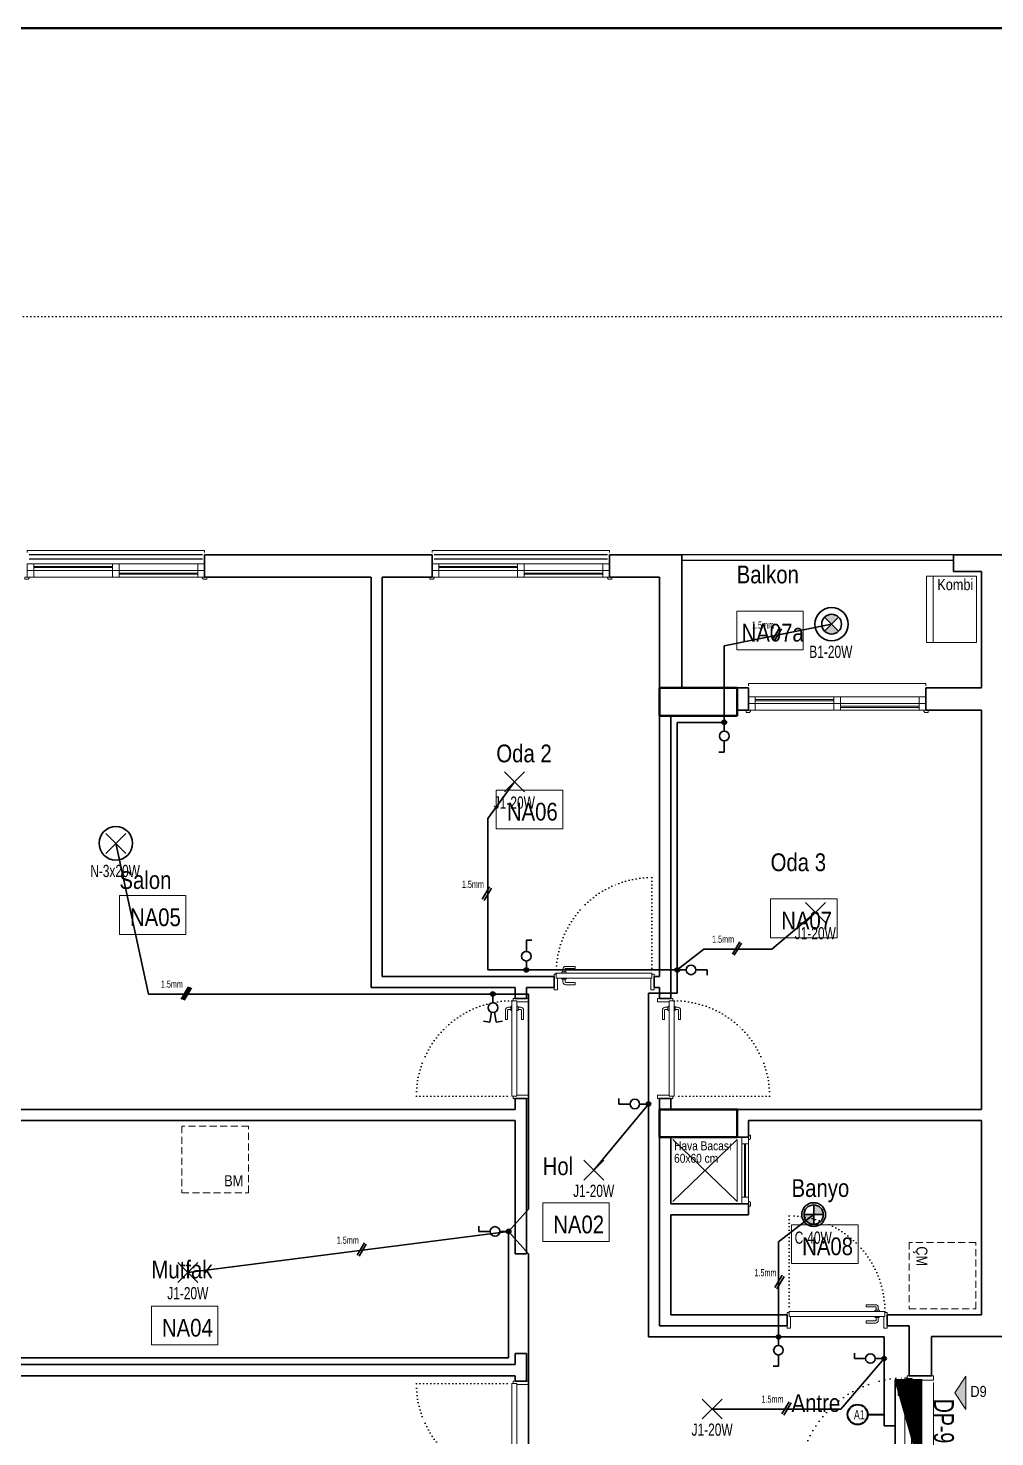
# Model space of a CAD drawing. Header units: millimetres. Extents: x 1811019 to 3717122, y -501178 to -243171.
# Drawn here: x 1865094 to 1865965, y -250660 to -249390 of the extents above; entities that cross this region are included whole.
import ezdxf
from ezdxf.enums import TextEntityAlignment as Align

# ---------------------------------------------------------------- set-up
doc = ezdxf.new("R2010")
doc.units = ezdxf.units.MM
for name, pattern in [('CONTINOUS', [0]), ('CONTINU', [0]), ('DOT', [0.25, 0, -0.25]), ('izdüşüm arka', [3.174999999999999, 0, -3.174999999999999]), ('izdüşüm ön', [9.524999999999999, 6.35, -3.175])]:
    doc.linetypes.add(name, pattern=pattern)
for name, color, linetype, lineweight in [('a_ba', 6, 'Continuous', 50), ('a_doğrama', 251, 'Continuous', 20), ('a_duvar', 255, 'Continuous', 35), ('a_görünüş', 32, 'Continuous', 25), ('a_görünüş_ince', 8, 'Continuous', 20), ('a_izdüşüm_arka', 255, 'izdüşüm arka', 30), ('a_izdüşüm_ön', 6, 'izdüşüm ön', 9), ('a_not_mahal', 253, 'Continuous', 5), ('a_not_misc', 144, 'Continuous', 5), ('a_not_text', 7, 'Continuous', 13), ('a_tefriş', 8, 'Continuous', 20), ('a_çerçeve_line', 7, 'Continuous', 50), ('Aydınlatma', 4, 'CONTINOUS', 35), ('Aydınlatma_', 3, 'Continuous', 40), ('Priz', 6, 'CONTINOUS', 40)]:
    doc.layers.add(name, color=color, linetype=linetype, lineweight=lineweight)
doc.styles.add('Grupcad', font='arial.ttf', dxfattribs={"width": 0.7})
doc.styles.add('OL', font='tsimplex.shx', dxfattribs={"width": 0.8, "height": 12})
doc.styles.add('ROMANTUR', font='arial.ttf', dxfattribs={"width": 0.7})
doc.styles.get("Standard").update_dxf_attribs({"font": 'ARIALN.TTF'})

# ---------------------------------------------------------------- blocks, each defined once
blk = doc.blocks.new('K2')
at = {"layer": 'a_doğrama', "color": 251, "linetype": 'Continuous'}
for p, q in [((-12.00000000162981, 90), (-12.00000000162981, 88.09999999962747)), ((-12.00000000162981, 90), (-10.00000000186265, 90)), ((-13.00000000162981, 88.09999999962747), (-13.00000000186265, 1.900000000372529)), ((-13.00000000162981, 88.09999999962747), (-8.500000001862645, 88.09999999962747)), ((-8.500000001862645, 88.09999999962747), (-8.500000001862645, 1.900000000372529)), ((-13.00000000186265, 1.900000000372529), (-8.500000001862645, 1.900000000372529)), ((-12.00000000186265, 0), (-12.00000000186265, 1.900000000372529)), ((-12.00000000186265, 0), (-10.00000000186265, 0))]:
    blk.add_line(p, q, dxfattribs=at)
for points in [[(-1.629814505577087e-09, 90.00000000005821), (1.999999998137355, 90), (1.999999998137355, 87), (-8.500000001862645, 87)], [(0, 0), (2, 0), (2, 3), (-8.500000001862645, 3)]]:
    blk.add_lwpolyline(points, dxfattribs=at)
at = {"layer": 'a_doğrama', "color": 251}
for points in [[(-14.00000000162981, 80.09999999962747), (-16.50000000162981, 80.09999999962747, 0.414213562373095), (-17.00000000162981, 79.59999999962747), (-17.00000000186265, 71.09999999962747), (-19.00000000186265, 71.09999999962747), (-19.00000000186265, 79.59999999962747)], [(-13.00000000162981, 83.09999999962747), (-13.50000000186265, 83.09999999962747, 0.4142135623730951), (-14.00000000186265, 82.59999999962747), (-14.00000000186265, 79.59999999962747, 0.414213562373095), (-13.50000000162981, 79.09999999968568), (-13.00000000162981, 79.09999999962747)], [(-8.500000001629815, 83.09999999962747), (-8.000000001629815, 83.09999999962747, -0.4142135623730951), (-7.500000001862645, 82.59999999962747), (-7.500000001862645, 79.59999999962747, -0.414213562373095), (-8.000000001629815, 79.09999999962747), (-8.500000001629815, 79.09999999962747)], [(-7.500000001862645, 80.09999999956926), (-5.000000001862645, 80.09999999962747, -0.414213562373095), (-4.500000001862645, 79.59999999962747), (-4.500000001862645, 71.09999999962747), (-2.500000001862645, 71.09999999962747), (-2.500000001629815, 79.59999999962747)]]:
    blk.add_lwpolyline(points, format="xyb", dxfattribs=at)
for points in [[(-16.50000000186265, 82.09999999962747), (-14.00000000162981, 82.09999999962747)], [(-5.000000001862645, 82.09999999962747), (-7.500000001862645, 82.09999999962747)]]:
    blk.add_lwpolyline(points, dxfattribs=at)
for centre, start, end in [((-16.50000000186265, 79.59999999962747), 90, 180), ((-5.000000001629815, 79.59999999962747), 0, 90)]:
    blk.add_arc(centre, 2.499999999999999, start, end, dxfattribs=at)
at = {"layer": 'a_izdüşüm_arka', "color": 251}
blk.add_lwpolyline([(-99.20006576180458, 1.900000000372529), (-13.00006576254964, 1.900000000372529)], dxfattribs=at)
blk.add_arc((-13.00006576254964, 1.900000000372529), 86.19999999925494, 89.99995624410063, 180, dxfattribs=at)
blk = doc.blocks.new('K1')
at = {"layer": 'a_doğrama', "color": 251}
for points in [[(-17.50000000000728, -2.500000000149157), (-22.00000000001455, -2.500000000152795), (-22.00000000001455, -1.527951098978519e-10), (1.999999999992724, 1.818989403545856e-11), (1.999999999985448, -3.99999999998181), (-17.50000000001455, -4.000000000152795), (-17.50000000000728, -2.500000000149157)], [(-27.50000000000728, -93.10000001805383), (-25.00000000000728, -93.10000001805383)], [(-17.50000000000728, -97.5000000001528), (-22.00000000001455, -97.50000000014916), (-22.00000000001455, -100.0000000001492), (1.999999999992724, -99.99999999998545), (1.999999999992724, -95.99999999998181), (-17.50000000000728, -96.0000000001528), (-17.50000000000728, -97.5000000001528)], [(-14.50000000000728, -93.10000001811204), (-17.00000000000728, -93.10000001805383)]]:
    blk.add_lwpolyline(points, dxfattribs=at)
blk.add_lwpolyline([(-18, -14.0000000001528), (-18.00000000001455, -4.000000000149157), (-18, -3.000000000149157), (-22.50000000000728, -3.000000000090949), (-22.50000000000728, -2.500000000152795), (-22.50000000000728, -2.000000000149157), (-24.00000000000728, -2.000000000149157), (-24.00000000001455, -2.500000000152795), (-24.00000000000728, -12.50000000014916), (-24.00000000001455, -88.0000000001528), (-24.00000000001455, -97.50000000014916), (-24.00000000001455, -98.00000000014916), (-22.50000000000728, -98.00000000014916), (-22.50000000000728, -97.50000000014916), (-22.50000000001455, -97.00000000014916), (-18.00000000000728, -97.00000000009095), (-18.00000000001455, -96.0000000001528), (-18, -86.50000000014916)], close=True, dxfattribs=at)
for points in [[(-25.00000000000728, -91.10000001805383), (-27.50000000000728, -91.10000001805747, -0.414213562373095), (-28, -90.60000001799563), (-28.00000000001455, -82.10000001805383), (-30.00000000000728, -82.10000001805383), (-30.00000000000728, -90.60000001799926)], [(-17.00000000000728, -91.1000000180502), (-14.50000000000728, -91.10000001805383, 0.414213562373095), (-14.00000000001455, -90.60000001811204), (-14.00000000001455, -82.10000001811204), (-12.00000000000728, -82.10000001811204), (-12.00000000000728, -90.60000001811204)], [(-24.00000000000728, -94.10000001805383), (-24.50000000000728, -94.10000001799926, -0.4142135623730951), (-25, -93.60000001805383), (-25.00000000000728, -90.60000001805383, -0.414213562373095), (-24.50000000001455, -90.1000000180502), (-24.00000000000728, -90.10000001805747)], [(-18.00000000001455, -94.10000001805383), (-17.5, -94.10000001805383, 0.4142135623730951), (-17.00000000000728, -93.6000000181084), (-17.00000000001455, -90.60000001805383, 0.414213562373095), (-17.50000000000728, -90.10000001805747), (-18.00000000000728, -90.10000001805747)]]:
    blk.add_lwpolyline(points, format="xyb", dxfattribs=at)
for centre, start, end in [((-27.50000000000728, -90.60000001799563), 180, 270), ((-14.50000000000728, -90.60000001811204), 270, 0)]:
    blk.add_arc(centre, 2.499999999999999, start, end, dxfattribs=at)
at = {"layer": 'a_görünüş_ince', "color": 251}
blk.add_line((1.999999999992724, -5.999999999985448), (1.999999999992724, -93.99999999998181), dxfattribs=at)
at = {"layer": 'a_izdüşüm_arka', "color": 251, "linetype": 'DOT', "ltscale": 20}
blk.add_line((-24.00000000000728, -2.000000000381988), (-120.0000000000146, -2.000000000385626), dxfattribs=at)
blk.add_arc((-24.00000000000728, -2.000000000149157), 95.99999999999999, 180.0000000002084, 270.0000000004169, dxfattribs=at)
blk = doc.blocks.new('M1')
at = {"layer": 'a_doğrama', "linetype": 'Continuous'}
for p, q in [((-23.9999999795109, 6.00000000372529), (-29.99999997951091, 6.00000000372529)), ((-29.99999997951091, 3.7252903e-09), (-29.99999997951091, 6.00000000372529)), ((-23.9999999795109, 3.7252903e-09), (-29.99999997951091, 3.7252903e-09)), ((-23.9999999795109, 3.7252903e-09), (-23.9999999795109, 6.00000000372529)), ((30.00000000558794, 5.999999996274707), (24.00000000558794, 5.999999996274707)), ((24.00000000558794, 5.999999996274707), (24.00000000558794, -3.7252903e-09)), ((30.00000000558794, -3.7252903e-09), (30.00000000558794, 5.999999996274707)), ((30.00000000558794, -3.7252903e-09), (24.00000000558794, -3.7252903e-09))]:
    blk.add_line(p, q, dxfattribs=at)
at = {"layer": 'a_doğrama'}
for p, q in [((24.00000000372529, 3.499999996274709), (-23.9999999795109, 3.50000000372529)), ((24.00000000372529, 2.499999996274709), (-23.9999999795109, 2.500000003725289))]:
    blk.add_line(p, q, dxfattribs=at)
for points in [[(-27.9999999795109, -0.9999999962747096), (-27.9999999795109, 3.7252903e-09), (-31.99999997951091, 3.7252903e-09), (-31.99999997951091, -1.999999996274708), (-28.9999999795109, -1.999999996274708)], [(28.00000000372529, -0.9999999962747096), (28.00000000372529, 3.7252903e-09), (32.00000000372529, 3.7252903e-09), (32.00000000372529, -1.999999996274708), (29.00000000372529, -1.999999996274708)]]:
    blk.add_lwpolyline(points, close=True, dxfattribs=at)
at = {"layer": 'a_görünüş_ince'}
for p, q in [((24.00000000372529, 5.999999996274707), (-23.9999999795109, 6.00000000372529)), ((-23.9999999795109, 3.7252903e-09), (24.00000000372529, -3.7252903e-09))]:
    blk.add_line(p, q, dxfattribs=at)
blk = doc.blocks.new('160p')
at = {"layer": 'a_doğrama', "color": 251}
for points in [[(-5.999925318639725, -6), (-5.999925318639725, 0), (-11.99992531863973, 0), (-11.99992531863973, -6)], [(7.46813602745533e-05, -6), (7.46813602745533e-05, 0), (-5.999925318639725, 0), (-5.999925318639725, -6)], [(-5.999925318639725, -83), (-5.999925318639725, -77), (-11.99992531863973, -77), (-11.99992531863973, -83)], [(7.46813602745533e-05, -83), (7.46813602745533e-05, -77), (-5.999925318639725, -77), (-5.999925318639725, -83)], [(-5.999925318639725, -160), (-5.999925318639725, -154), (-11.99992531863973, -154), (-11.99992531863973, -160)], [(7.46813602745533e-05, -160), (7.46813602745533e-05, -154), (-5.999925318639725, -154), (-5.999925318639725, -160)]]:
    blk.add_lwpolyline(points, close=True, dxfattribs=at)
for points in [[(2.000037341145799, -1.000074680894613), (2.00014936318621, 1.999925318174064), (0.0001493635354563594, 1.999999999068677), (0, -1.999999998137355), (1.000000001280569, -2.000037338584661), (2.000037341145799, -1.000074680894613)], [(-9.499925318639725, -6), (-9.499925318639725, -77)], [(-8.499925318639725, -6), (-8.499925318639725, -77)], [(-3.499925318639725, -83), (-3.499925318639725, -154)], [(-2.499925318639725, -83), (-2.499925318639725, -154)], [(2.000037341145799, -158.9999253191054), (2.00014936318621, -161.9999253181741), (0.0001493635354563594, -161.9999999990687), (0, -158.0000000018626), (1.000000001280569, -157.9999626614153), (2.000037341145799, -158.9999253191054)]]:
    blk.add_lwpolyline(points, dxfattribs=at)
at = {"layer": 'a_görünüş_ince', "color": 251}
for points in [[(-21.99992531829048, -160), (-23.99992531829048, -160), (-23.99992531805765, 0), (-21.99992531805765, 0)], [(-11.99992531863973, -77), (-11.99992531863973, -6)], [(-5.999925318639725, -77), (-5.999925318639725, -6)], [(-5.999925318639725, -77), (-5.999925318639725, -6)], [(7.46813602745533e-05, -77), (7.46813602745533e-05, -6)], [(-11.99992531863973, -154), (-11.99992531863973, -83)], [(-5.999925318639725, -154), (-5.999925318639725, -83)], [(-5.999925318639725, -154), (-5.999925318639725, -83)], [(7.46813602745533e-05, -154), (7.46813602745533e-05, -83)]]:
    blk.add_lwpolyline(points, dxfattribs=at)
blk = doc.blocks.new('kombi')
at = {"layer": 'a_tefriş', "lineweight": 20}
for p, q in [((-4.751340766903013, 59.99999982936424), (40.24865918117575, 60.0021619629988)), ((-4.748457922134548, -1.013686414808035e-07), (-4.751340766903013, 59.99999982936424)), ((1.251542070880532, 0.0002881831023842096), (1.248659226112068, 60.00028811386437)), ((40.24865918117575, 60.0021619629988), (40.25154202594422, 0.002162032265914604)), ((69.24875934096053, 60.0019962839142), (69.24587649595924, 0.001996353181311861)), ((114.2487592888065, 59.99983415027964), (69.24875934096053, 60.0019962839142)), ((108.2458764510229, 0.0001225040468852967), (108.2487592957914, 60.00012243477977)), ((114.245876444038, -0.0001657804532442242), (114.2487592888065, 59.99983415027964)), ((40.25154202594422, 0.002162032265914604), (-4.748457922134548, -1.013686414808035e-07)), ((69.24587649595924, 0.001996353181311861), (114.245876444038, -0.0001657804532442242))]:
    blk.add_line(p, q, dxfattribs=at)
at = {"layer": 'a_not_mahal'}
for p in [(5.042008734541014, 47.32219275448006), (73.18532747216523, 47.32202707542456)]:
    blk.add_text('Kombi', height=10, dxfattribs=at).set_placement(p)
blk = doc.blocks.new('KAT PANOSU')
at = {"layer": 'Aydınlatma', "linetype": 'CONTINU'}
h = blk.add_hatch(dxfattribs=at)
h.set_pattern_fill('ANSI31', color=2)
h.set_pattern_definition([(45, (274.5771019925305, -113244.4411191259), (-0.08838834764831843, 0.08838834764831845), [])])
h.paths.add_polyline_path([(41.49600000001374, 11.86921477770375), (-41.49599999995553, -11.86921477760188), (41.49600000001374, -11.86921477760188)])
at = {"layer": 'Aydınlatma', "color": 2, "linetype": 'CONTINU'}
for p, q in [((-41.49599999995553, -11.86921477760188), (41.49600000007194, 11.8692147777183)), ((-41.49599999989732, -11.86921477754368), (41.49600000013015, 11.86921477777651)), ((-41.49599999989732, -11.86921477754368), (41.49600000013015, 11.86921477777651)), ((-41.49599999983911, -11.86921477748547), (41.49600000018836, 11.86921477783471)), ((-41.49600000001374, -11.86921477766009), (41.49600000001374, 11.86921477766009)), ((-41.49599999995553, -11.86921477760188), (41.49600000007194, 11.8692147777183))]:
    blk.add_line(p, q, dxfattribs=at)
for points in [[(-41.49599999995553, -11.86921477760188), (-41.49599999995553, 11.8692147777183), (41.49600000001374, 11.8692147777183), (41.49600000001374, -11.86921477760188)], [(-41.49599999989732, -11.86921477754368), (-41.49599999989732, 11.86921477777651), (41.49600000007194, 11.86921477777651), (41.49600000007194, -11.86921477754368)], [(-41.49599999989732, -11.86921477754368), (-41.49599999989732, 11.86921477777651), (41.49600000007194, 11.86921477777651), (41.49600000007194, -11.86921477754368)], [(-41.49599999983911, -11.86921477748547), (-41.49599999983911, 11.86921477783471), (41.49600000013015, 11.86921477783471), (41.49600000013015, -11.86921477748547)], [(-41.49600000001374, -11.86921477766009), (-41.49600000001374, 11.86921477766009), (41.49599999995553, 11.86921477766009), (41.49599999995553, -11.86921477766009)], [(-41.49599999995553, -11.86921477760188), (-41.49599999995553, 11.8692147777183), (41.49600000001374, 11.8692147777183), (41.49600000001374, -11.86921477760188)]]:
    blk.add_lwpolyline(points, close=True, dxfattribs=at)
blk = doc.blocks.new('J1-20W')
at = {"layer": 'Aydınlatma', "color": 1, "linetype": 'CONTINU'}
for p, q in [((9, 9), (-9, -9)), ((-9, 9), (9, -9))]:
    blk.add_line(p, q, dxfattribs=at)
at = {"layer": 'Aydınlatma', "linetype": 'CONTINU', "style": 'Grupcad', "width": 0.7, "flags": 8}
blk.add_attdef('J1-20W', text='', height=11, dxfattribs=at).set_placement((0, 18.74764386721654), align=Align.MIDDLE_CENTER)
blk = doc.blocks.new('N-3x20W')
at = {"layer": 'Aydınlatma', "color": 6, "linetype": 'CONTINU'}
for p, q in [((9, 9), (-9, -9)), ((-9, 9), (9, -9))]:
    blk.add_line(p, q, dxfattribs=at)
at = {"layer": 'Aydınlatma', "linetype": 'CONTINU'}
blk.add_circle((0, -0.3079431056394242), 15.11081903452493, dxfattribs=at)
at = {"layer": 'Aydınlatma', "linetype": 'CONTINU', "style": 'Grupcad', "width": 0.7, "flags": 8}
blk.add_attdef('N-3X20W', text='', height=11, dxfattribs=at).set_placement((0, 24.80287592888635), align=Align.MIDDLE_CENTER)
blk = doc.blocks.new('B1-20W')
at = {"layer": 'Aydınlatma', "linetype": 'CONTINU'}
h = blk.add_hatch(color=1, dxfattribs=at)
edge = h.paths.add_edge_path()
edge.add_arc((-1.164153218269348e-10, 1.891748979687691e-10), 8.90954544273853, 44.99999999941044, 135.0000000005896)
edge.add_line((-6.300000000046566, 6.299999999959255), (6.300000000046566, -6.30000000007567))
edge.add_arc((-1.164153218269348e-10, -1.891748979687691e-10), 8.90954544273853, 224.9999999994104, 315.0000000005896, ccw=False)
edge.add_line((-6.299999999930151, -6.299999999959255), (6.299999999930151, 6.299999999959255))
at = {"layer": 'Aydınlatma', "color": 1, "linetype": 'CONTINU'}
for p, q in [((-6.300000000046566, 6.299999999959255), (6.300000000046566, -6.30000000007567)), ((6.299999999930151, 6.299999999959255), (-6.299999999930151, -6.299999999959255))]:
    blk.add_line(p, q, dxfattribs=at)
at = {"layer": 'Aydınlatma', "color": 4, "linetype": 'CONTINU'}
blk.add_circle((-2.91038304567337e-11, -2.91038304567337e-11), 15, dxfattribs=at)
at = {"layer": 'Aydınlatma', "color": 1, "linetype": 'CONTINU'}
blk.add_circle((0, -2.91038304567337e-11), 8.909545442950497, dxfattribs=at)
for centre, start, end in [((-1.164153218269348e-10, 1.891748979687691e-10), 44.99999999928148, 135.0000000007185), ((-1.164153218269348e-10, -1.891748979687691e-10), 224.9999999992815, 315.0000000007185)]:
    blk.add_arc(centre, 8.90954544273853, start, end, dxfattribs=at)
at = {"layer": 'Aydınlatma', "linetype": 'CONTINU', "style": 'Grupcad', "width": 0.7, "flags": 8}
blk.add_attdef('B1-20W', text='', height=11, dxfattribs=at).set_placement((-2.91038304567337e-11, 24.9999999999709), align=Align.MIDDLE_CENTER)
blk = doc.blocks.new('C-20W')
at = {"layer": 'Aydınlatma', "linetype": 'CONTINU'}
h = blk.add_hatch(color=1, dxfattribs=at)
h.paths.add_polyline_path([(8.702380952381645, -1.455191522836685e-11), (0, -1.455191522836685e-11), (0, 8.702380952352541, -0.4142135623730951)])
h.paths.add_polyline_path([(0, -8.702380952381645, -0.4142135623730951), (-8.702380952367093, -1.455191522836685e-11), (0, -1.455191522836685e-11)])
at = {"layer": 'Aydınlatma', "color": 1, "linetype": 'CONTINU'}
for p, q in [((8.702380952381645, 0), (-8.702380952367093, 0)), ((0, 8.702380952381645), (0, -8.702380952381645))]:
    blk.add_line(p, q, dxfattribs=at)
at = {"layer": 'Aydınlatma', "linetype": 'CONTINU'}
blk.add_circle((0, 0), 10.74999999999503, dxfattribs=at)
at = {"layer": 'Aydınlatma', "color": 1, "linetype": 'CONTINU'}
blk.add_circle((0, 0), 8.702380952376926, dxfattribs=at)
at = {"layer": 'Aydınlatma', "linetype": 'CONTINU', "style": 'Grupcad', "width": 0.7, "flags": 8}
blk.add_attdef('C-40W', text='', height=11, dxfattribs=at).set_placement((0, 20.74999999998545), align=Align.MIDDLE_CENTER)
blk = doc.blocks.new('NORMAL ANAHTAR')
at = {"layer": 'Aydınlatma', "color": 6, "linetype": 'CONTINU'}
for p, q in [((0, 18.75986064848257), (-4.863207719157799, 18.75986064848257)), ((0, 8.636846400011564), (0, 18.75986064848257))]:
    blk.add_line(p, q, dxfattribs=at)
blk.add_circle((0, 4.31842319999123), 4.318423200000162, dxfattribs=at)
blk = doc.blocks.new('KOMUTATOR ANAHTAR')
at = {"layer": 'Aydınlatma', "color": 6, "linetype": 'CONTINU'}
for p, q in [((-2.876584113124409, 17.46272058073373), (-8.55538248429366, 16.51159817440202)), ((-1.361482364300173, 8.416611178297899), (-2.876584113124409, 17.46272058073373)), ((1.361482364300173, 8.416611178297899), (2.876584113124409, 17.46272058073373)), ((2.876584113124409, 17.46272058073373), (8.55538248429366, 16.51159817440202))]:
    blk.add_line(p, q, dxfattribs=at)
blk.add_circle((0, 4.318423200005782), 4.318423200000162, dxfattribs=at)
blk = doc.blocks.new('BUAT (Enerji)')
at = {"layer": 'Priz', "linetype": 'CONTINU'}
h = blk.add_hatch(color=256, dxfattribs=at)
edge = h.paths.add_edge_path()
edge.add_arc((0, 0), 1.75, 0, 360)
blk.add_circle((0, 0), 1.75, dxfattribs=at)

msp = doc.modelspace()

# ---------------------------------------------------------------- hatches: boundary and pattern name
at = {"layer": 'a_not_misc'}
h = msp.add_hatch(color=256, dxfattribs=at)
h.dxf.hatch_style = 1
h.paths.add_polyline_path([(1865938.671613295, -250605.2310660837), (1865928.671613295, -250620.2310660837), (1865938.671613295, -250635.2310660837)])

# ---------------------------------------------------------------- linework, layer by layer
at = {"layer": 'a_ba', "color": 253}
for points in [[(1865732.710156701, -250009.7909963963), (1865732.710156701, -249984.7909963963), (1865662.710156701, -249984.7909963963), (1865662.710156701, -250009.7909963963)], [(1865732.710156701, -250389.7909963957), (1865732.710156701, -250364.7909963957), (1865662.710156701, -250364.7909963957), (1865662.710156701, -250389.7909963957)]]:
    msp.add_lwpolyline(points, close=True, dxfattribs=at)
at = {"layer": 'a_duvar'}
for p, q in [((1865457.710156701, -249864.7909963956), (1865252.710154484, -249864.7909963956)), ((1865682.710156701, -249864.7909963957), (1865617.710156701, -249864.7909963957)), ((1865682.710156701, -249984.7909963956), (1865682.710156701, -249864.7909963957)), ((1865997.710156701, -249864.7909963956), (1865927.710156701, -249864.7909963956)), ((1865952.710156701, -249879.7909963956), (1865952.710156701, -249984.7909963957)), ((1865252.710154484, -249884.7909963956), (1865402.7101567, -249884.7909963956)), ((1865402.7101567, -249884.7909963956), (1865402.710156701, -250254.7909963957)), ((1865412.710156701, -250244.7909963957), (1865412.710156701, -249884.7909963956)), ((1865412.710156701, -249884.7909963956), (1865457.710156701, -249884.7909963956)), ((1865617.710156701, -249884.7909963956), (1865662.710156701, -249884.7909963956)), ((1865662.710156701, -249884.7909963956), (1865662.7101567, -250244.7909963957)), ((1865682.710156701, -249984.7909963957), (1865732.710156701, -249984.7909963957)), ((1865902.710156701, -249984.7909963957), (1865952.710156701, -249984.7909963957)), ((1865672.710156701, -250264.7908574043), (1865672.710156701, -250009.7909963963)), ((1865902.710156701, -250004.7909963957), (1865952.710156701, -250004.7909963957)), ((1865952.710156701, -250004.7909963956), (1865952.710156701, -250364.7909963956)), ((1865567.710156692, -250244.7909963957), (1865412.710156701, -250244.7909963957)), ((1865662.710156701, -250244.7909963957), (1865657.710156701, -250244.7909963957)), ((1865402.710156701, -250254.7909963957), (1865532.710156701, -250254.7909963957)), ((1865532.710156701, -250264.7908574044), (1865532.710156701, -250254.7909963957)), ((1865542.710156701, -250254.7909963957), (1865542.710156701, -250264.7908574044)), ((1865542.710156701, -250254.7909963957), (1865567.710156692, -250254.7909963957)), ((1865657.710156701, -250254.7909963957), (1865662.710156701, -250254.7909963957)), ((1865662.710156701, -250254.7909963957), (1865662.710156701, -250264.790996387)), ((1865532.710156701, -250364.7909963957), (1864942.71015413, -250364.7909963957)), ((1865532.7101567, -250364.7909963957), (1865532.7101567, -250354.7908574131)), ((1865542.710156701, -250354.7908574131), (1865542.710156701, -250494.7909963871)), ((1865662.710156701, -250354.7909963957), (1865662.710156701, -250559.7909963957)), ((1865672.710156701, -250364.7909963957), (1865672.710156701, -250354.790857413)), ((1865952.710156701, -250364.7909963957), (1865672.710156701, -250364.7909963957)), ((1864992.710147537, -250374.7909963957), (1865532.710156701, -250374.7909963957)), ((1865532.710156701, -250494.7908574044), (1865532.7101567, -250374.7909963957)), ((1865732.710156701, -250374.7909963957), (1865732.710156701, -250389.7909963957)), ((1865742.710156701, -250389.7909963957), (1865742.710156701, -250374.7909963956)), ((1865742.710156701, -250374.7909963957), (1865952.710156701, -250374.7909963957)), ((1865952.710156701, -250374.7909963957), (1865952.710156701, -250549.7910081499)), ((1865672.7101567, -250449.7909963957), (1865672.710156701, -250389.7909963957)), ((1865742.710156701, -250449.7909963957), (1865672.7101567, -250449.7909963957)), ((1865742.710156701, -250459.7909963957), (1865742.710156701, -250449.7909963957)), ((1865672.710156701, -250549.7909963957), (1865672.710156701, -250459.7909963956)), ((1865672.7101567, -250459.7909963956), (1865742.710156701, -250459.7909963957)), ((1865777.710019953, -250549.791015537), (1865672.710156701, -250549.7909963957)), ((1865777.710017718, -250549.7910168782), (1865672.710156999, -250549.7909977368)), ((1865777.710017718, -250559.7910171762), (1865777.710017718, -250549.7910168782)), ((1865867.710156709, -250549.7910081499), (1865867.710156709, -250559.7910084479)), ((1865952.7101567, -250549.7910081499), (1865867.710158389, -250549.7910185629)), ((1865867.710158389, -250559.7910068088), (1865867.710158389, -250549.7910185629)), ((1865662.710156701, -250559.7909980348), (1865777.710017718, -250559.7910171762)), ((1865867.710156709, -250559.7910084479), (1865887.710156701, -250559.7909980348)), ((1865887.710156772, -250559.7909980348), (1865887.710563183, -250604.791329547)), ((1865907.710156701, -250569.5602453235), (1866027.710154912, -250569.5602453235)), ((1865907.710563016, -250604.7913316056), (1865907.710156703, -250569.560246221)), ((1865532.7101567, -250594.7909963957), (1864942.710152937, -250594.7909963956)), ((1865532.710156701, -250594.7909963957), (1865532.710156701, -250584.7908574131)), ((1865542.710156701, -250584.7908574131), (1865542.710156701, -250609.7909963957)), ((1864942.710152947, -250604.7909963957), (1865532.7101567, -250604.7909963957)), ((1865532.710156701, -250609.7909963957), (1865532.710156701, -250604.7909963957)), ((1865887.710562118, -250604.7913316056), (1865907.710563016, -250604.7913316056))]:
    msp.add_line(p, q, dxfattribs=at)
for points in [[(1865252.710154484, -249884.7909963956), (1865252.710154484, -249864.7909963956)], [(1865457.710156701, -249884.7909963956), (1865457.710156701, -249864.7909963956)], [(1865617.710156701, -249884.7909963956), (1865617.710156701, -249864.7909963957)], [(1865927.710156701, -249864.7909963956), (1865927.710156701, -249879.7909963956), (1865952.710156701, -249879.7909963956)], [(1865732.710156701, -249984.7909963957), (1865742.710156701, -249984.7909963957), (1865742.710156701, -250004.7909963957), (1865732.710156701, -250004.7909963957)], [(1865902.710156701, -249984.7909963957), (1865902.710156701, -250004.7909963957)], [(1865567.710156692, -250244.7909963957), (1865567.710156692, -250254.7909963957)], [(1865657.710156701, -250244.7909963957), (1865657.710156701, -250254.7909963957)], [(1865532.7101567, -250264.7908574044), (1865542.7101567, -250264.7908574044)], [(1865662.708905858, -250264.7909964044), (1865672.708905858, -250264.7908574217)], [(1865532.7101567, -250354.7908574131), (1865542.7101567, -250354.7908574131)], [(1865662.710156702, -250354.7909963957), (1865672.710156701, -250354.790857413)], [(1865732.710156701, -250389.7909963957), (1865742.710156701, -250389.7909963957)], [(1865532.708349927, -250494.7908573793), (1865542.710156701, -250494.7909963871)], [(1865532.710156701, -250584.7908574131), (1865542.710156701, -250584.7908574131)], [(1865532.7101567, -250609.7909963957), (1865542.710156701, -250609.7909963957)]]:
    msp.add_lwpolyline(points, dxfattribs=at)
at = {"layer": 'a_görünüş', "color": 251}
for points in [[(1865250.710154484, -249864.7909963092), (1865094.716328482, -249864.7910027381)], [(1865250.710154484, -249868.7909963104), (1865094.716328482, -249868.7910028206)], [(1865615.7101567, -249864.7909963092), (1865459.716330698, -249864.7910027381)], [(1865615.7101567, -249868.7909963103), (1865459.716330698, -249868.7910028205)], [(1865927.710156701, -249864.7909963956), (1865682.710156701, -249864.7909963956)], [(1865927.710156701, -249869.7909963956), (1865682.710156701, -249869.7909963956)]]:
    msp.add_lwpolyline(points, dxfattribs=at)
at = {"layer": 'a_görünüş_ince'}
msp.add_lwpolyline([(1865732.710156701, -250391.7909963957), (1865732.710156701, -250447.7909963957)], dxfattribs=at)
at = {"layer": 'a_izdüşüm_arka'}
msp.add_lwpolyline([(1864722.710147537, -249649.7909963956), (1867202.710147536, -249649.7909963956), (1867202.710147536, -252099.7909963957), (1864722.710147537, -252099.7909963957)], close=True, dxfattribs=at)
at = {"layer": 'a_izdüşüm_ön', "color": 251}
for points in [[(1865292.177009016, -250439.7909963982), (1865292.177009016, -250379.7909963982), (1865232.177009016, -250379.7909963982), (1865232.177009016, -250439.7909963982)], [(1865947.710156701, -250544.5602453235), (1865947.710156701, -250484.5602453235), (1865887.710156701, -250484.5602453235), (1865887.710156701, -250544.5602453235)]]:
    msp.add_lwpolyline(points, close=True, dxfattribs=at)
at = {"layer": 'a_not_mahal'}
for points in [[(1865792.210713638, -249915.473894604), (1865732.210713638, -249915.473894604), (1865732.210713638, -249950.473894604), (1865792.210713638, -249950.473894604)], [(1865575.593699206, -250076.8103362335), (1865515.593699206, -250076.8103362335), (1865515.593699206, -250111.8103362335), (1865575.593699206, -250111.8103362335)], [(1865235.933850408, -250172.005471427), (1865175.933850408, -250172.005471427), (1865175.933850408, -250207.005471427), (1865235.933850408, -250207.005471427)], [(1865822.791315922, -250174.914499156), (1865762.791315922, -250174.914499156), (1865762.791315922, -250209.914499156), (1865822.791315922, -250209.914499156)], [(1865617.366763485, -250448.9276128726), (1865557.366763485, -250448.9276128726), (1865557.366763485, -250483.9276128726), (1865617.366763485, -250483.9276128726)], [(1865841.686689623, -250468.6155835034), (1865781.686689623, -250468.6155835034), (1865781.686689623, -250503.6155835034), (1865841.686689623, -250503.6155835034)], [(1865264.747966282, -250542.0311045822), (1865204.747966282, -250542.0311045822), (1865204.747966282, -250577.0311045822), (1865264.747966282, -250577.0311045822)]]:
    msp.add_lwpolyline(points, close=True, dxfattribs=at)
at = {"layer": 'a_not_misc'}
for points in [[(1865732.710156701, -250391.7909963957), (1865674.779122218, -250447.7909963955)], [(1865732.710156701, -250447.7909963957), (1865674.779122218, -250391.7909963957)]]:
    msp.add_lwpolyline(points, dxfattribs=at)
msp.add_lwpolyline([(1865938.671613295, -250605.2310660837), (1865928.671613295, -250620.2310660837), (1865938.671613295, -250635.2310660837), (1865938.671613295, -250605.2310660837)], close=True, dxfattribs=at)
at = {"layer": 'a_çerçeve_line'}
msp.add_lwpolyline([(1872123.904255825, -252390.0067592915), (1872123.904255825, -249390.0067592915), (1853005.390146533, -249390.0067592915), (1853005.390146533, -252390.0067592915)], close=True, dxfattribs=at)
at = {"layer": 'Aydınlatma'}
for p, q in [((1865721.030014848, -249946.6667178269), (1865817.7101567, -249927.2909968494)), ((1865721.030014848, -250015.7909972891), (1865721.030014848, -249946.6667178269)), ((1865678.7101567, -250238.9363990031), (1865678.7101567, -250015.7909972897)), ((1865721.030014848, -250015.7909972897), (1865678.7101567, -250015.7909972897)), ((1865532.00245066, -250069.5020184565), (1865507.922078074, -250102.5424088112)), ((1865507.922078074, -250102.5424088112), (1865507.922078074, -250238.9363990031)), ((1865172.710161282, -250124.7909964559), (1865202.007632154, -250260.705630957)), ((1865803.2101567, -250187.2909968427), (1865763.988985852, -250220.2309720547)), ((1865678.7101567, -250238.9363990031), (1865702.721865634, -250220.2309720546)), ((1865702.721865634, -250220.2309720546), (1865763.988985852, -250220.2309720547)), ((1865544.390301406, -250238.9363990031), (1865507.922078074, -250238.9363990031)), ((1865542.640301406, -250238.9363990031), (1865678.7101567, -250238.9363990031)), ((1865678.7101567, -250238.9363990031), (1865678.7101567, -250259.9484110402)), ((1865512.33566024, -250260.705630957), (1865202.007632154, -250260.705630957)), ((1865512.33566024, -250260.705630957), (1865544.714173302, -250260.705630957)), ((1865544.714173302, -250454.6423173132), (1865544.714173302, -250260.705630957)), ((1865652.7101567, -250539.7908565378), (1865652.7101567, -250259.9484110402)), ((1865652.7101567, -250259.9484110402), (1865678.7101567, -250259.9484110402)), ((1865603.495920665, -250419.5011034327), (1865652.7101567, -250359.8599695857)), ((1865544.714173302, -250454.6423173132), (1865526.7101567, -250474.7166707763)), ((1865801.576132787, -250459.5848103311), (1865769.836705603, -250484.1934067288)), ((1865237.710161282, -250511.7909963959), (1865526.7101567, -250474.7166707763)), ((1865526.7101567, -250474.7166707763), (1865526.710156699, -250588.7909963957)), ((1865544.714173302, -250494.7910242393), (1865526.7101567, -250474.7166707763)), ((1865769.836705603, -250569.7909951493), (1865769.836705603, -250484.1934067288)), ((1865544.711365847, -250696.7909685908), (1865544.714173302, -250494.7910242393)), ((1865652.7101567, -250539.7908565378), (1865652.7101567, -250569.7909951493)), ((1865652.7101567, -250569.7909951493), (1865865.025800292, -250569.7909951493)), ((1865865.025800292, -250649.9525068233), (1865865.025800292, -250569.7909951493)), ((1864966.77691531, -250588.7909963957), (1865526.710156699, -250588.7909963957)), ((1865865.025800292, -250589.294928263), (1865826.044879246, -250634.7909957725)), ((1865710.210157495, -250634.7909957725), (1865826.044879246, -250634.7909957725)), ((1865875.025800292, -250649.9525068233), (1865865.025800292, -250649.9525068233))]:
    msp.add_line(p, q, dxfattribs=at)
at = {"layer": 'Aydınlatma', "color": 3}
for p, q in [((1865764.35527048, -249941.4807150482), (1865770.949819579, -249930.4275569805)), ((1865766.072811225, -249942.505436372), (1865772.667360323, -249931.4522783043)), ((1865502.90726278, -250175.2412616172), (1865509.501811879, -250164.1881035494)), ((1865504.624803525, -250176.265982941), (1865511.219352623, -250165.2128248732)), ((1865728.340610449, -250224.7328297647), (1865734.935159548, -250213.679671697)), ((1865730.058151194, -250225.7575510885), (1865736.652700292, -250214.7043930208)), ((1865231.62103534, -250265.2074886671), (1865238.215584439, -250254.1543305993)), ((1865232.823322174, -250265.6890999509), (1865239.417871273, -250254.6359418832)), ((1865234.193120717, -250266.2322099908), (1865240.787669815, -250255.1790519231)), ((1865390.128626065, -250496.0965469036), (1865396.723175163, -250485.0433888359)), ((1865391.846166809, -250497.1212682274), (1865398.440715908, -250486.0681101597)), ((1865766.539431054, -250525.3021297195), (1865773.133980152, -250514.2489716517)), ((1865768.256971798, -250526.3268510433), (1865774.851520897, -250515.2736929755)), ((1865772.854155845, -250639.2928534826), (1865779.448704944, -250628.2396954148)), ((1865774.571696589, -250640.3175748064), (1865781.166245688, -250629.2644167386))]:
    msp.add_line(p, q, dxfattribs=at)
at = {"layer": 'Aydınlatma', "color": 6}
for p, q in [((1865721.030014848, -250023.7909972897), (1865721.030014848, -250015.7909972897)), ((1865542.640301406, -250230.9363990031), (1865542.640301406, -250238.9363990031)), ((1865686.7101567, -250238.9363990031), (1865678.7101567, -250238.9363990031)), ((1865512.33566024, -250268.705630957), (1865512.33566024, -250260.705630957)), ((1865644.7101567, -250359.8599695857), (1865652.7101567, -250359.8599695857)), ((1865518.7101567, -250474.7166707763), (1865526.7101567, -250474.7166707763)), ((1865769.836705603, -250577.4785955261), (1865769.836705603, -250569.4785955261)), ((1865857.025800292, -250589.294928263), (1865865.025800292, -250589.294928263))]:
    msp.add_line(p, q, dxfattribs=at)
at = {"layer": 'Priz', "color": 4, "linetype": 'CONTINU'}
msp.add_line((1865850.225800292, -250639.7784332792), (1865865.025800292, -250639.7784332792), dxfattribs=at)
msp.add_circle((1865841.199790467, -250639.7784332792), 9.026009825116489, dxfattribs=at)

# ---------------------------------------------------------------- block references
at = {"layer": 'a_doğrama', "xscale": -1, "rotation": 90}
msp.add_blockref('M1', (1865742.710156705, -250419.7909963752), dxfattribs=at)
at = {"layer": 'a_duvar', "xscale": -1, "rotation": 90}
for p in [(1865092.710165395, -249884.7909217143), (1865457.710167612, -249884.7909217143), (1865742.710167612, -250004.790922105)]:
    msp.add_blockref('160p', p, dxfattribs=at)
at = {"layer": 'a_duvar'}
msp.add_blockref('kombi', (1865907.937831403, -249943.9284630247), dxfattribs=at)
at = {"layer": 'a_izdüşüm_arka', "ltscale": 5, "xscale": -1}
for name, p, rotation in [('K2', (1865657.710295683, -250254.7909963966), 90.00079631210939), ('K2', (1865662.710156701, -250354.7909963957), 0.0007963121093723657), ('K1', (1865907.710309549, -250704.7913316187), 180.0007963121094), ('K2', (1865542.710156701, -250609.790857413), 180.0007963121094)]:
    msp.add_blockref(name, p, dxfattribs=dict(at, rotation=rotation))
at = {"layer": 'a_izdüşüm_arka', "ltscale": 5}
for p, rotation in [((1865542.710156701, -250354.7909963957), 359.9992036878907), ((1865777.710017718, -250559.7909977374), 269.9992036878906)]:
    msp.add_blockref('K2', p, dxfattribs=dict(at, rotation=rotation))
at = {"layer": 'Aydınlatma', "linetype": 'CONTINU'}
ref = msp.add_blockref('B1-20W', (1865817.710156699, -249927.2909968492), dxfattribs=dict(at, rotation=180))
ref.add_attrib('B1-20W', 'B1-20W', dxfattribs={"layer": 'Aydınlatma_', "color": 4, "linetype": 'Continuous', "height": 11, "style": 'Grupcad', "width": 0.7}).set_placement((1865817.043103494, -249952.148432047), align=Align.MIDDLE_CENTER)
at = {"layer": 'Aydınlatma', "linetype": 'CONTINU', "xscale": -1}
for p, rotation in [((1865721.030014848, -250023.7909972897), 180), ((1865686.7101567, -250238.9363990031), 270), ((1865644.7101567, -250359.8599695857), 90), ((1865518.7101567, -250474.7166707763), 90), ((1865769.836705603, -250577.4785955261), 180), ((1865857.025800292, -250589.294928263), 90)]:
    msp.add_blockref('NORMAL ANAHTAR', p, dxfattribs=dict(at, rotation=rotation))
at = {"layer": 'Aydınlatma', "linetype": 'CONTINU'}
ref = msp.add_blockref('J1-20W', (1865532.00245066, -250069.5020184565), dxfattribs=dict(at, rotation=180))
ref.add_attrib('J1-20W', 'J1-20W', dxfattribs={"layer": 'Aydınlatma_', "color": 4, "linetype": 'CONTINU', "height": 11, "style": 'Grupcad', "width": 0.7}).set_placement((1865531.834374262, -250088.1070975216), align=Align.MIDDLE_CENTER)
ref = msp.add_blockref('N-3x20W', (1865172.710161282, -250125.0989395615), dxfattribs=dict(at, rotation=180))
ref.add_attrib('N-3X20W', 'N-3x20W', dxfattribs={"layer": 'Aydınlatma_', "color": 4, "linetype": 'Continuous', "height": 11, "style": 'Grupcad', "width": 0.7}).set_placement((1865172.011593751, -250149.7517472776), align=Align.MIDDLE_CENTER)
ref = msp.add_blockref('J1-20W', (1865803.2101567, -250187.2909968427), dxfattribs=dict(at, rotation=180))
ref.add_attrib('J1-20W', 'J1-20W', dxfattribs={"layer": 'Aydınlatma_', "color": 4, "linetype": 'CONTINU', "height": 11, "style": 'Grupcad', "width": 0.7}).set_placement((1865803.042080301, -250205.8960759077), align=Align.MIDDLE_CENTER)
at = {"layer": 'Aydınlatma', "linetype": 'CONTINU', "xscale": -1}
msp.add_blockref('NORMAL ANAHTAR', (1865542.640301406, -250230.9363990031), dxfattribs=at)
at = {"layer": 'Aydınlatma', "linetype": 'CONTINU'}
for name, p, rotation in [('KOMUTATOR ANAHTAR', (1865512.581863212, -250268.6986069534), 180), ('KAT PANOSU', (1865886.89501507, -250649.9525068234), 90.00000000000001)]:
    msp.add_blockref(name, p, dxfattribs=dict(at, rotation=rotation))
ref = msp.add_blockref('J1-20W', (1865603.495920665, -250419.5011034327), dxfattribs=dict(at, rotation=180))
ref.add_attrib('J1-20W', 'J1-20W', dxfattribs={"layer": 'Aydınlatma_', "color": 4, "linetype": 'CONTINU', "height": 11, "style": 'Grupcad', "width": 0.7}).set_placement((1865603.327844266, -250438.1061824977), align=Align.MIDDLE_CENTER)
ref = msp.add_blockref('C-20W', (1865801.576132787, -250459.5848103311), dxfattribs=dict(at, rotation=180))
ref.add_attrib('C-20W', 'C-40W', dxfattribs={"layer": 'Aydınlatma_', "color": 4, "linetype": 'Continuous', "height": 11, "style": 'Grupcad', "width": 0.7}).set_placement((1865801.161194179, -250480.3348103311), align=Align.MIDDLE_CENTER)
ref = msp.add_blockref('J1-20W', (1865237.710161282, -250511.7909963959), dxfattribs=dict(at, rotation=180))
ref.add_attrib('J1-20W', 'J1-20W', dxfattribs={"layer": 'Aydınlatma_', "color": 4, "linetype": 'CONTINU', "height": 11, "style": 'Grupcad', "width": 0.7}).set_placement((1865237.542084883, -250530.3960754609), align=Align.MIDDLE_CENTER)
ref = msp.add_blockref('J1-20W', (1865710.210157495, -250634.7909957725), dxfattribs=dict(at, rotation=180))
ref.add_attrib('J1-20W', 'J1-20W', dxfattribs={"layer": 'Aydınlatma_', "color": 4, "linetype": 'CONTINU', "height": 11, "style": 'Grupcad', "width": 0.7}).set_placement((1865710.042081096, -250653.3960748375), align=Align.MIDDLE_CENTER)
at = {"layer": 'Priz', "color": 4, "linetype": 'CONTINU'}
for p, rotation in [((1865721.030014848, -250015.7909972897), 180), ((1865542.640301406, -250238.9363990031), 180), ((1865678.7101567, -250238.9363990031), 180), ((1865512.33566024, -250260.705630957), 180), ((1865652.7101567, -250359.8599695857), 180), ((1865526.7101567, -250474.7166707763), 180), ((1865769.836705603, -250569.7909951493), 270), ((1865865.025800292, -250589.294928263), 180)]:
    msp.add_blockref('BUAT (Enerji)', p, dxfattribs=dict(at, rotation=rotation))

# ---------------------------------------------------------------- texts
at = {"layer": 'a_not_mahal'}
for s, height, p in [('Balkon', 16, (1865732.210713638, -249890.4738946043)), ('Oda 2', 16, (1865515.593699206, -250051.8103362337)), ('Oda 3', 16, (1865762.791315922, -250149.9144991562)), ('Salon', 16, (1865175.933850408, -250165.9829641333)), ('Hol', 16, (1865557.366763485, -250423.9276128729)), ('BM', 10, (1865270.391386036, -250434.0299674619)), ('Banyo', 16, (1865781.686689623, -250443.6155835037)), ('Mutfak', 16, (1865204.747966282, -250517.0311045824)), ('Antre', 16, (1865781.686689623, -250637.4168146356))]:
    msp.add_text(s, height=height, dxfattribs=at).set_placement(p)
for s, p in [('NA07a', (1865764.634817716, -249942.973894768)), ('NA06', (1865548.017803285, -250104.3103363974)), ('NA05', (1865208.357954486, -250199.5054715909)), ('NA07', (1865795.21542, -250202.4144993199)), ('NA02', (1865589.790867564, -250476.4276130365)), ('NA08', (1865814.110793701, -250496.1155836674)), ('NA04', (1865237.17207036, -250569.5311047461))]:
    msp.add_text(s, height=16, rotation=359.9999974912192, dxfattribs=at).set_placement(p, align=Align.CENTER)
msp.add_text('ÇM', height=10, rotation=270, dxfattribs=at).set_placement((1865894.074942265, -250488.1628776724))
at = {"layer": 'a_not_text'}
for s, height, p in [('60x60 cm', 8, (1865675.797834972, -250412.7727895301)), ('Hava Bacası', 8, (1865675.797834972, -250401.5156261417)), ('D9', 10, (1865942.838749213, -250623.9395176945))]:
    msp.add_text(s, height=height, dxfattribs=at).set_placement(p)
at = {"layer": 'Aydınlatma', "linetype": 'CONTINU', "style": 'ROMANTUR', "width": 0.7}
msp.add_text('DP-9', height=18, rotation=270, dxfattribs=at).set_placement((1865918.975607752, -250645.6227663779), align=Align.MIDDLE_CENTER)
at = {"layer": 'Priz', "color": 3, "linetype": 'CONTINU', "ltscale": 0.7, "style": 'OL', "width": 0.7}
for p in [(1865745.981557158, -249931.2336200693), (1865484.533549458, -250164.9941666382), (1865709.966897127, -250214.4857347858), (1865213.247322018, -250254.9603936881), (1865371.754912742, -250485.8494519247), (1865748.165717731, -250515.0550347406), (1865754.480442522, -250629.0457585037)]:
    msp.add_text('1.5mm', height=6.4, dxfattribs=at).set_placement(p)
at = {"layer": 'Priz', "color": 4, "linetype": 'CONTINU', "style": 'OL', "width": 0.7}
msp.add_text('A1', height=8.4, dxfattribs=at).set_placement((1865837.916202577, -250644.0966278324))

doc.saveas('drawing.dxf')
